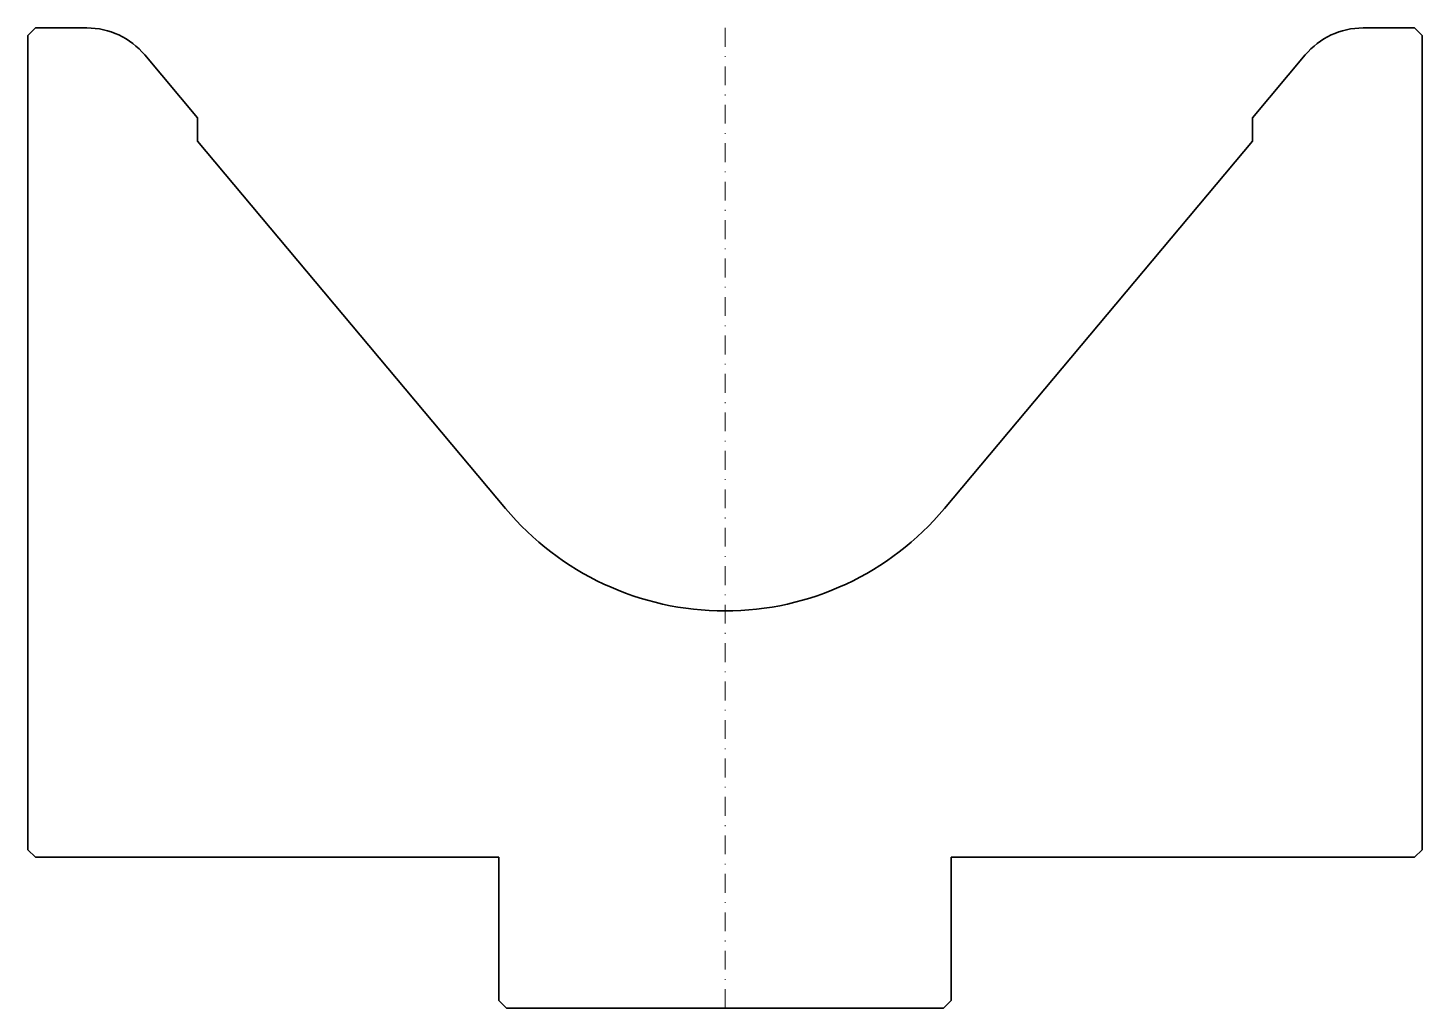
# Model space of a CAD drawing. Header units: millimetres. Extents: x -92 to 92, y -130 to 0.
import ezdxf

# ---------------------------------------------------------------- set-up
doc = ezdxf.new("R2010")
doc.units = ezdxf.units.MM
doc.header["$LTSCALE"] = 5
doc.linetypes.add('AUSGEZOGEN', pattern=[0])
doc.linetypes.add('DASHDOT', pattern=[1, 0.5, -0.25, 0, -0.25])
doc.layers.add('2', color=7, linetype='Continuous')

msp = doc.modelspace()

# ---------------------------------------------------------------- linework, layer by layer
at = {"layer": '2', "color": 7, "linetype": 'AUSGEZOGEN', "lineweight": 35}
for p, q in [((-91.5, 0), (-92.5, -1)), ((-84.66, 0), (-91.5, 0)), ((91.5, 0), (84.66, 0)), ((92.5, -1), (91.5, 0)), ((-92.5, -1), (-92.5, -109)), ((92.5, -109), (92.5, -1)), ((-70, -11.92), (-77, -3.57)), ((77, -3.57), (70, -11.92)), ((-70, -15.03), (-70, -11.92)), ((70, -11.92), (70, -15.03)), ((-29.11, -63.76), (-70, -15.03)), ((70, -15.03), (29.11, -63.76)), ((-92.5, -109), (-91.5, -110)), ((91.5, -110), (92.5, -109)), ((-91.5, -110), (-30, -110)), ((-30, -110), (-30, -129)), ((30, -129), (30, -110)), ((30, -110), (91.5, -110)), ((-30, -129), (-29, -130)), ((29, -130), (30, -129)), ((-29, -130), (29, -130))]:
    msp.add_line(p, q, dxfattribs=at)
at = {"layer": '2', "color": 7, "linetype": 'DASHDOT', "lineweight": 18}
msp.add_line((0, -130), (0, 0), dxfattribs=at)
at = {"layer": '2', "color": 7, "linetype": 'AUSGEZOGEN', "lineweight": 35}
for centre, radius, start, end in [((-84.66, -10), 10, 40, 90), ((84.66, -10), 10, 90, 140), ((0, -39.33), 38, 220, 320)]:
    msp.add_arc(centre, radius, start, end, dxfattribs=at)

doc.saveas('drawing.dxf')
